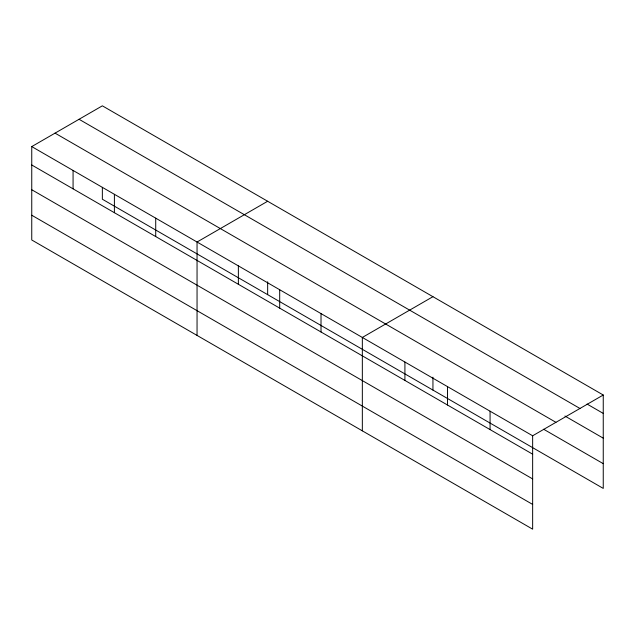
<?xml version="1.0" encoding="UTF-8"?>
<svg xmlns="http://www.w3.org/2000/svg" width="635" height="635" viewBox="0 0 635 635"><rect width="100%" height="100%" fill="white"/><g stroke="black" fill="none" stroke-linecap="round" stroke-linejoin="round"><path stroke-width="0.95" d="M532.646 478.925L532.646 435.777L31.75 146.59L31.75 239.982L532.646 529.169L532.646 478.925L31.75 189.738M102.354 187.341L102.354 199.223L603.25 488.41L603.25 395.018L102.354 105.831L31.75 146.59M267.652 201.255L197.048 242.022L197.048 335.415M432.943 296.688L362.339 337.455L362.339 430.847M532.646 435.777L603.25 395.018M587.073 404.066L603.25 413.409M79.057 119.277L579.953 408.464M564.928 416.036L603.25 438.158M55.047 133.136L555.942 422.331M543.647 429.244L603.25 463.661M31.75 164.989L532.646 454.176M31.75 215.233L532.646 504.42M490.069 411.202L490.069 429.593M447.492 386.62L447.492 405.011M432.943 377.214L432.943 390.088M404.916 362.037L404.916 380.428M321.016 313.595L321.016 331.994M279.694 289.743L279.694 308.134M267.652 281.781L267.652 294.656M238.371 265.882L238.371 284.274M155.718 218.162L155.718 236.561M114.395 194.31L114.395 212.701M73.073 170.45L73.073 188.841"/></g></svg>
